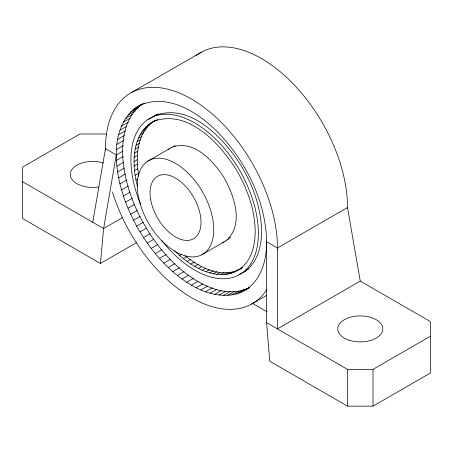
<?xml version="1.0" encoding="UTF-8"?>
<svg xmlns="http://www.w3.org/2000/svg" width="453" height="453" viewBox="0 0 453 453"><rect width="100%" height="100%" fill="white"/><g stroke="black" fill="none" stroke-linecap="round" stroke-linejoin="round"><path stroke-width="0.68" d="M246.279 289.422C261.732 279.139 266.721 259.32 266.658 241.755L277.44 247.978L347.513 207.525L360.254 281.081L430.35 321.551L430.35 373.04L373.017 406.143L347.536 406.143L269.767 361.245L266.585 322.627L266.658 241.755C265.747 201.319 246.517 162.718 219.144 133.59C199.496 113.465 168.912 92.582 139.988 105.328M142.485 103.935A106.342 61.398 60 0 0 144.943 225.843A106.342 61.398 60 0 0 249.309 287.672C232.066 300.447 208.55 295.515 191.46 285.169C167.989 271.279 149.886 249.705 136.647 226.132C123.935 202.791 115.232 176.398 116.415 149.558C117.089 131.472 124.909 111.71 142.429 103.918M137.559 186.693C131.381 164.173 131.228 131.868 155.662 120.204M106.682 134.683L105.464 133.98L79.983 133.98L22.65 167.078L22.65 218.567L100.419 263.47L103.601 228.527L116.268 154.926L122.973 151.059M92.746 222.259L105.487 148.703L116.268 154.926M225.702 240.968C244.677 225.181 234.195 195.481 224.003 177.593C213.482 160.968 193.584 139.031 171.664 147.372M238.776 269.829C252.519 260.583 255.922 242.48 255.062 226.993C253.822 206.591 246.477 186.93 236.087 169.473C219.858 143.448 187.389 108.165 153.21 121.619M244.286 271.851C258.748 262.123 262.338 243.057 261.432 226.76C260.124 205.283 252.389 184.592 241.455 166.206C224.365 138.816 190.192 101.676 154.213 115.838M148.737 119.411L156.653 114.433M168.38 149.518L169.966 148.358M131.376 92.605L201.449 52.146M133.527 109.541L141.449 104.971M143.533 103.765L144.75 103.063M130.628 112.18L138.55 107.61M127.973 115.158L135.288 110.94M125.572 118.465L132.27 114.598M123.426 122.089L130.13 118.222M121.551 126.013L128.25 122.14M119.949 130.221L126.653 126.353M118.629 134.7L125.334 130.826M157.214 114.518L158.437 113.811M117.599 139.428L124.303 135.555M148.006 125.017L152.904 122.185M156.064 120.362L157.899 119.303M145.673 127.14L149.96 124.666M116.863 144.388L123.567 140.515M143.539 129.535L147.214 127.418M141.602 132.197L145.889 129.722M139.875 135.113L143.55 132.995M116.415 149.558L123.12 145.69M138.363 138.273L142.038 136.149M137.078 141.659L140.753 139.541M136.013 145.266L139.688 143.142M135.187 149.071L138.861 146.948M116.415 160.464L123.12 156.596M134.592 153.063L137.655 151.296M116.863 166.149L123.567 162.282M134.235 157.231L137.293 155.464M134.111 161.551L137.786 159.428M117.599 171.964L124.303 168.097M134.235 166.008L137.293 164.241M118.629 177.882L125.334 174.014M147.672 161.228L172.032 147.163M173.465 146.579L175.294 145.526M134.592 170.588L137.655 168.822M119.949 183.884L126.653 180.011M135.187 175.266L138.861 173.148M136.013 180.034L137.854 178.969M121.551 189.937L128.25 186.07M123.426 196.03L130.13 192.157M125.572 202.129L132.27 198.255M127.973 208.21L134.677 204.337M122.48 217.627L103.601 228.527L22.65 181.789M130.628 214.252L137.333 210.385M133.527 220.237L140.226 216.364M136.647 226.132L143.352 222.259M139.988 231.913L146.693 228.046M143.533 237.57L150.237 233.697M100.419 263.47L136.342 242.723M147.265 243.068L153.969 239.195M151.172 248.391L157.876 244.518M155.237 253.51L161.942 249.643M159.445 258.42L166.149 254.546M163.782 263.085L170.487 259.218M174.598 250.849L179.592 255.515L181.432 254.45M179.592 255.515L183.306 258.612L186.981 256.494M168.227 267.502L174.932 263.635M183.306 258.612L187.061 261.472L190.736 259.348M228.759 238.465L230.588 237.406M227.287 239.807L228.51 239.099M201.704 254.824A54.066 31.212 60 0 0 186.585 171.653A54.066 31.212 60 0 0 138.318 196.126A54.066 31.212 60 0 0 201.704 254.824L226.07 240.758M172.763 271.641L179.467 267.774M187.061 261.472L190.849 264.071L194.524 261.947M177.372 275.492L184.077 271.624M190.849 264.071L194.648 266.404L198.323 264.28M194.648 266.404L198.448 268.459L201.511 266.687M182.038 279.042L188.742 275.169M198.448 268.459L202.236 270.231L205.911 268.108M186.744 282.27L193.442 278.402M202.236 270.231L205.99 271.709L209.665 269.592M205.99 271.709L209.705 272.899L213.38 270.775M191.46 285.169L198.165 281.296M209.705 272.899L213.357 273.782L217.032 271.658M213.357 273.782L216.93 274.359L219.994 272.593M196.183 287.723L202.887 283.85M216.93 274.359L220.424 274.631L224.099 272.508M220.424 274.631L223.81 274.592L227.485 272.468M223.81 274.592L227.083 274.246L230.758 272.123M200.889 289.926L207.593 286.053M227.083 274.246L230.232 273.595L234.518 271.121M230.232 273.595L233.233 272.638L238.136 269.807M241.29 267.983L242.519 267.281M241.84 268.057L233.233 272.638M205.554 291.766L212.253 287.893M246.93 269.909L248.759 268.856M246.115 270.792L239.054 274.541M210.164 293.233L216.868 289.365M214.699 294.331L221.404 290.464M219.144 295.05L225.849 291.183M223.482 295.39L230.181 291.517M227.689 295.339L234.394 291.472M231.755 294.914L238.459 291.041M235.662 294.105L243.584 289.529M239.394 292.915L247.315 288.34M251.551 304.076L266.783 295.282M360.254 281.081L277.44 328.895L277.44 247.978M266.585 322.627L347.536 369.359L373.017 369.359L430.35 336.262M222.202 242.74L224.003 241.947M252.389 303.34L267.055 311.806M373.017 369.359L373.017 406.143M347.536 369.359L347.536 406.143M266.913 289.558A121.619 70.221 60 0 1 187.446 295.214A121.619 70.221 60 0 1 112.491 192.061M105.475 150.119A121.619 70.221 60 0 1 191.359 98.975A121.619 70.221 60 0 1 277.457 249.161M196.319 55.504A121.619 70.221 60 0 1 291.908 82.508A121.619 70.221 60 0 1 347.53 208.708M240.905 268.646A85.611 49.428 60 0 1 185.424 255.917M138.816 176.143A85.611 49.428 60 0 1 154.762 120.679M140.577 204.224A90.119 52.027 60 0 1 182.542 117.27A90.119 52.027 60 0 1 257.395 245.566A90.119 52.027 60 0 1 161.783 240.56M98.55 186.993A22.52 13.001 0 0 1 70.351 172.944A22.52 13.001 0 0 1 103.346 162.967M349.014 340.163A22.52 13.001 0 0 0 382.796 328.906A22.52 13.001 0 0 0 349.014 317.644A22.52 13.001 0 0 0 349.014 340.163M150.73 199.932A36.036 20.804 60 0 0 192.978 239.054A36.036 20.804 60 0 0 182.904 183.618A36.036 20.804 60 0 0 150.73 199.932"/></g></svg>
